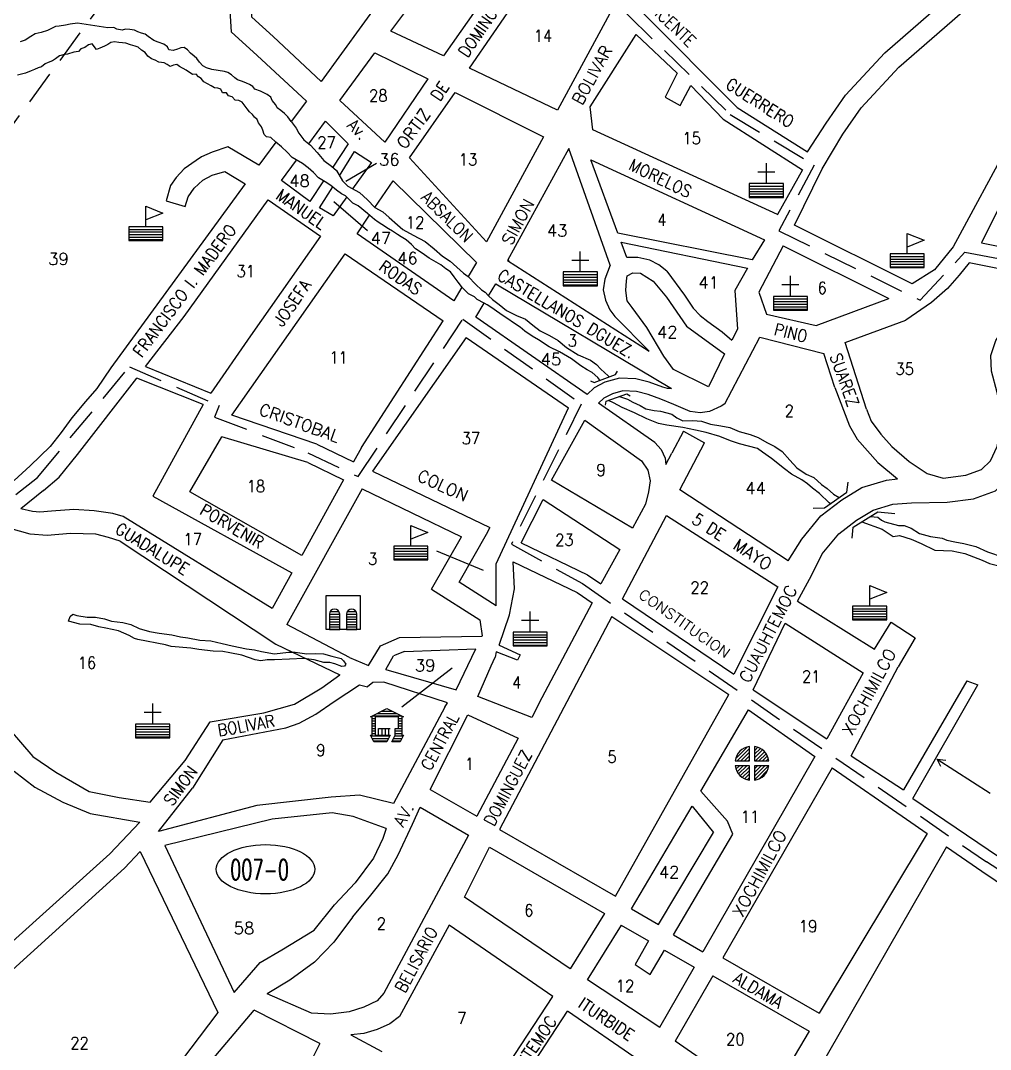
# Model space of a CAD drawing. Extents: x 518531 to 520034, y 1919938 to 1921488.
# Drawn here: x 519064 to 519631, y 1920354 to 1920956 of the extents above; entities that cross this region are included whole.
import ezdxf
from ezdxf.enums import TextEntityAlignment as Align

# ---------------------------------------------------------------- set-up
doc = ezdxf.new("R2010")
doc.units = 0
doc.header["$LTSCALE"] = 80
doc.header["$MEASUREMENT"] = 0
doc.linetypes.add('HIDDEN', pattern=[0.375, 0.25, -0.125])
doc.layers.get('0').update_dxf_attribs({"linetype": 'CONTINUOUS'})
for name, color, linetype in [('4', 9, 'CONTINUOUS'), ('9', 5, 'CONTINUOUS'), ('A', 3, 'CONTINUOUS'), ('C', 1, 'CONTINUOUS'), ('D', 6, 'CONTINUOUS'), ('F', 15, 'CONTINUOUS'), ('L', 6, 'CONTINUOUS')]:
    doc.layers.add(name, color=color, linetype=linetype)
doc.styles.add('ROMANS', font='romans', dxfattribs={"height": 7})

# ---------------------------------------------------------------- blocks, each defined once
blk = doc.blocks.new('IGL')
for p, q in [((0, -2), (0, 10)), ((-5, 5), (5, 5)), ((-10, -3.5), (10, -3.5)), ((-10, -5), (10, -5)), ((-10, -6.5), (10, -6.5)), ((-10, -8), (10, -8)), ((-10, -9.5), (10, -9.5))]:
    blk.add_line(p, q)
blk.add_lwpolyline([(-10, -2), (-10, -10), (10, -10), (10, -2)], close=True)
blk = doc.blocks.new('ESC')
for p, q in [((0, -2), (0, 10)), ((0, 10), (10, 6)), ((10, 6), (0, 2)), ((-10, -3.5), (10, -3.5)), ((-10, -5), (10, -5)), ((-10, -6.5), (10, -6.5)), ((-10, -8), (10, -8)), ((-10, -9.5), (10, -9.5))]:
    blk.add_line(p, q)
blk.add_lwpolyline([(-10, -2), (-10, -10), (10, -10), (10, -2)], close=True)
blk = doc.blocks.new('PAL')
for p, q in [((-7.598076, 0.5), (-2.401924, 0.5)), ((2.401924, 0.5), (7.598076, 0.5)), ((-8, -1), (-2, -1)), ((-8, -2.5), (-2, -2.5)), ((-8, -4), (-2, -4)), ((-8, -5.5), (-2, -5.5)), ((2, -1), (8, -1)), ((2, -2.5), (8, -2.5)), ((2, -4), (8, -4)), ((2, -5.5), (8, -5.5)), ((-8, -7), (-2, -7)), ((-8, -8.5), (-2, -8.5)), ((-8, -10), (-2, -10)), ((2, -7), (8, -7)), ((2, -8.5), (8, -8.5)), ((2, -10), (8, -10))]:
    blk.add_line(p, q)
blk.add_lwpolyline([(-10, -10), (-10, 10), (10, 10), (10, -10)], close=True)
for points in [[(-2, -10), (-2, -1, 1), (-8, -1), (-8, -10)], [(8, -10), (8, -1, 1), (2, -1), (2, -10)]]:
    blk.add_lwpolyline(points, format="xyb")
blk = doc.blocks.new('SME')
for p, q in [((-9.650157, 2.621921), (-2.621921, 9.650157)), ((-8.64984, 1.500917), (-1.499727, 8.65103)), ((-6.526947, 1.50249), (-1.49926, 6.530177)), ((-1.498153, 1.506218), (-1.5, 9.88686)), ((1.5, 9.88686), (1.524648, 1.506218)), ((1.507269, 7.415385), (3.47039, 9.378507)), ((1.513489, 5.300286), (4.919461, 8.706257)), ((1.51971, 3.185186), (6.189124, 7.8546)), ((1.961737, 1.505893), (7.295316, 6.839471)), ((-9.88686, 1.5), (-1.498153, 1.506218)), ((-4.404053, 1.504064), (-1.498793, 4.409324)), ((-2.281159, 1.505637), (-1.498325, 2.288471)), ((1.524648, 1.506218), (9.88686, 1.5)), ((4.081481, 1.504317), (8.241248, 5.664083)), ((6.201226, 1.50274), (9.018655, 4.32017)), ((8.32097, 1.501164), (9.604462, 2.784657)), ((-1.498153, -1.433517), (-9.88686, -1.5)), ((-9.835546, -1.806109), (-9.526582, -1.497145)), ((-9.378507, -3.47039), (-7.388315, -1.480198)), ((-8.706257, -4.919461), (-5.250048, -1.463252)), ((-7.8546, -6.189124), (-3.111781, -1.446305)), ((-6.839471, -7.295316), (-1.498267, -1.954111)), ((-5.664083, -8.241248), (-1.49873, -4.075895)), ((-1.5, -9.88686), (-1.498153, -1.433517)), ((1.524648, -1.433517), (1.5, -9.88686)), ((1.500949, -9.561497), (9.565005, -1.497441)), ((1.507152, -7.433974), (7.460417, -1.480709)), ((1.513356, -5.30645), (5.355829, -1.463976)), ((1.519559, -3.178927), (3.251241, -1.447244)), ((9.88686, -1.5), (1.524648, -1.433517)), ((4.033158, -9.150609), (9.150609, -4.033158)), ((-4.32017, -9.018655), (-1.499194, -6.197679)), ((-2.784656, -9.604462), (-1.499657, -8.319463))]:
    blk.add_line(p, q)
for start, end in [(98.626927, 171.373073), (8.626927, 81.373073), (188.626927, 261.373073), (278.626927, 351.373073)]:
    blk.add_arc((0, 0), 10, start, end)
blk = doc.blocks.new('ELL')
blk.add_circle((0, 0), 1)
blk = doc.blocks.new('PLZ')
for p, q in [((-6, 7), (6, 7)), ((-3, 8.5), (3, 8.5)), ((-9, 5.5), (9, 5.5)), ((-9, 4), (-7, 4)), ((-9, 2.5), (-7, 2.5)), ((-9, 1), (-7, 1)), ((7, 4), (9, 4)), ((7, 2.5), (9, 2.5)), ((7, 1), (9, 1)), ((-9, -0.5), (-7, -0.5)), ((-9, -2), (-7, -2)), ((-9, -3.5), (-7, -3.5)), ((-9, -5), (-7, -5)), ((-5, -2), (2, -2)), ((-5, -6), (-5, -2)), ((-3, -2), (-3, -6)), ((-1, -2), (-1, -6)), ((1, -2), (1, -6)), ((5, -3.5), (9, -3.5)), ((5, -5), (9, -5)), ((7, -0.5), (9, -0.5)), ((7, -2), (9, -2)), ((-9.75, -6.5), (1.75, -6.5)), ((-9, -8), (1, -8)), ((-8.25, -9.5), (0.25, -9.5)), ((3.25, -9.5), (8.25, -9.5)), ((4, -8), (9, -8)), ((4.75, -6.5), (9.75, -6.5))]:
    blk.add_line(p, q)
blk.add_lwpolyline([(0, 10), (10, 5), (9, 5), (9, -6), (10, -6), (8, -10), (3, -10), (5, -6), (5, -2), (7, -2), (7, 5), (-7, 5), (-7, -6), (2, -6), (0, -10), (-8, -10), (-10, -6), (-9, -6), (-9, 5), (-10, 5)], close=True)

msp = doc.modelspace()

# ---------------------------------------------------------------- linework, layer by layer
at = {"layer": '4', "color": 9, "linetype": 'HIDDEN'}
for points in [[(518661.130626, 1920412.717833), (518907.194452, 1920686.815234), (518916.487325, 1920700.012226), (518986.682281, 1920795.871687), (518992.647015, 1920803.271879), (518997.979856, 1920811.532776), (519231.139224, 1921129.039071)], [(519337.883289, 1921037.251312), (519371.296557, 1921005.835544), (519418.888244, 1920959.105253), (519478.781732, 1920900.906235), (519527.983959, 1920871.301605), (519507.196344, 1920832.904255), (519589.894903, 1920792.248236), (519616.105378, 1920820.255716), (519706.954732, 1920803.243593), (519711.550012, 1920835.857725), (519699.602281, 1920862.040905), (519677.085405, 1920881.333774), (519655.028057, 1920896.492457), (519765.879582, 1921011.821713)], [(519004.799613, 1920820.819624), (519014.617532, 1920691.647019), (518966.019716, 1920634.447827), (519002.624037, 1920594.695236), (519037.420736, 1920660.196666), (519073.57315, 1920688.655907), (519127.349867, 1920753.253871), (519179.770869, 1920730.667171), (519177.059439, 1920723.891159), (519231.739964, 1920703.111396), (519261.113799, 1920689.10764), (519322.459507, 1920781.231468), (519391.695655, 1920731.542651), (519350.876997, 1920649.718007), (519392.297889, 1920626.555917), (519628.736414, 1920463.908155)], [(518924.512623, 1920120.079712), (519212.951518, 1920256.448874), (519261.825494, 1920223.554736), (519274.009909, 1920216.034203), (519429.118665, 1920112.464144), (519500.388776, 1920066.405952), (519689.02659, 1920424.715188), (519628.736414, 1920463.908155)]]:
    msp.add_lwpolyline(points, dxfattribs=at)
at = {"layer": '9', "color": 5, "linetype": 'CONTINUOUS'}
for p, q in [((519082.143941, 1920951.375856), (519079.456337, 1920949.867806)), ((519084.209177, 1920952.209048), (519082.143941, 1920951.375856)), ((519086.174916, 1920952.413527), (519084.209177, 1920952.209048)), ((519089.894707, 1920953.113768), (519086.174916, 1920952.413527)), ((519092.6945, 1920953.70182), (519089.894707, 1920953.113768)), ((519097.043005, 1920954.302563), (519092.6945, 1920953.70182)), ((519114.772729, 1920951.496735), (519097.043005, 1920954.302563)), ((519118.141537, 1920951.608061), (519114.772729, 1920951.496735)), ((519120.053923, 1920950.660955), (519118.141537, 1920951.608061)), ((519069.62678, 1920946.396603), (519066.316808, 1920944.213695)), ((519072.188641, 1920947.924554), (519069.62678, 1920946.396603)), ((519075.676847, 1920948.790336), (519072.188641, 1920947.924554)), ((519079.456337, 1920949.867806), (519075.676847, 1920948.790336)), ((519123.197492, 1920950.163468), (519120.053923, 1920950.660955)), ((519125.077287, 1920950.639331), (519123.197492, 1920950.163468)), ((519127.506198, 1920950.512727), (519125.077287, 1920950.639331)), ((519130.272538, 1920950.074938), (519127.506198, 1920950.512727)), ((519132.330566, 1920949.233675), (519130.272538, 1920950.074938)), ((519134.514337, 1920948.372513), (519132.330566, 1920949.233675)), ((519136.612164, 1920947.782736), (519134.514337, 1920948.372513)), ((519138.31921, 1920946.352559), (519136.612164, 1920947.782736)), ((519141.707055, 1920944.140819), (519138.31921, 1920946.352559)), ((519066.316808, 1920944.213695), (519063.457316, 1920943.248414)), ((519098.904073, 1920939.185467), (519097.513695, 1920937.729907)), ((519101.240694, 1920940.104602), (519098.904073, 1920939.185467)), ((519103.405428, 1920941.566509), (519101.240694, 1920940.104602)), ((519105.556608, 1920942.128316), (519103.405428, 1920941.566509)), ((519108.136644, 1920938.884388), (519105.556608, 1920942.128316)), ((519110.056239, 1920939.611737), (519108.136644, 1920938.884388)), ((519112.704044, 1920940.868301), (519110.056239, 1920939.611737)), ((519114.663437, 1920941.847135), (519112.704044, 1920940.868301)), ((519116.497088, 1920942.845869), (519114.663437, 1920941.847135)), ((519118.628368, 1920943.281934), (519116.497088, 1920942.845869)), ((519121.143222, 1920942.883943), (519118.628368, 1920943.281934)), ((519123.320647, 1920942.797137), (519121.143222, 1920942.883943)), ((519125.332531, 1920942.478746), (519123.320647, 1920942.797137)), ((519127.893531, 1920941.557886), (519125.332531, 1920942.478746)), ((519130.620072, 1920940.868611), (519127.893531, 1920941.557886)), ((519132.446514, 1920940.19289), (519130.620072, 1920940.868611)), ((519134.365245, 1920938.471429), (519132.446514, 1920940.19289)), ((519144.122412, 1920943.114114), (519141.707055, 1920944.140819)), ((519147.417968, 1920941.948114), (519144.122412, 1920943.114114)), ((519149.627985, 1920940.438339), (519147.417968, 1920941.948114)), ((519150.500975, 1920938.624588), (519149.627985, 1920940.438339)), ((519155.478194, 1920939.125835), (519152.890087, 1920938.246498)), ((519157.377888, 1920939.727441), (519155.478194, 1920939.125835)), ((519159.363527, 1920940.057662), (519157.377888, 1920939.727441)), ((519161.322058, 1920938.587686), (519159.363527, 1920940.057662)), ((519084.195933, 1920933.392922), (519082.322484, 1920932.142703)), ((519086.420365, 1920935.232056), (519084.195933, 1920933.392922)), ((519088.677388, 1920935.648221), (519086.420365, 1920935.232056)), ((519091.060155, 1920936.044486), (519088.677388, 1920935.648221)), ((519094.879444, 1920937.37344), (519091.060155, 1920936.044486)), ((519097.513695, 1920937.729907), (519094.879444, 1920937.37344)), ((519136.469418, 1920937.107296), (519134.365245, 1920938.471429)), ((519138.057067, 1920934.922663), (519136.469418, 1920937.107296)), ((519140.247184, 1920933.287145), (519138.057067, 1920934.922663)), ((519142.470753, 1920932.677469), (519140.247184, 1920933.287145)), ((519152.890087, 1920938.246498), (519150.500975, 1920938.624588)), ((519163.075248, 1920936.634639), (519161.322058, 1920938.587686)), ((519165.139622, 1920935.01902), (519163.075248, 1920936.634639)), ((519166.846667, 1920933.588843), (519165.139622, 1920935.01902)), ((519168.434315, 1920931.40421), (519166.846667, 1920933.588843)), ((519071.876905, 1920927.222286), (519069.937411, 1920926.369195)), ((519073.96204, 1920928.181221), (519071.876905, 1920927.222286)), ((519075.987478, 1920928.762928), (519073.96204, 1920928.181221)), ((519078.046369, 1920930.370476), (519075.987478, 1920928.762928)), ((519079.86012, 1920931.243466), (519078.046369, 1920930.370476)), ((519082.322484, 1920932.142703), (519079.86012, 1920931.243466)), ((519144.594826, 1920931.439078), (519142.470753, 1920932.677469)), ((519147.612651, 1920930.961491), (519144.594826, 1920931.439078)), ((519149.525037, 1920930.014385), (519147.612651, 1920930.961491)), ((519151.166039, 1920928.981336), (519149.525037, 1920930.014385)), ((519153.211376, 1920929.688785), (519151.166039, 1920928.981336)), ((519155.091171, 1920930.164648), (519153.211376, 1920929.688785)), ((519156.692372, 1920928.880113), (519155.091171, 1920930.164648)), ((519160.477346, 1920926.734417), (519156.692372, 1920928.880113)), ((519170.293349, 1920929.305521), (519168.434315, 1920931.40421)), ((519172.437321, 1920928.192873), (519170.293349, 1920929.305521)), ((519175.481392, 1920927.066672), (519172.437321, 1920928.192873)), ((519182.900212, 1920925.892602), (519175.481392, 1920927.066672)), ((519066.495351, 1920924.980542), (519061.941505, 1920923.896727)), ((519069.937411, 1920926.369195), (519066.495351, 1920924.980542)), ((519164.202621, 1920924.211492), (519160.477346, 1920926.734417)), ((519166.439745, 1920924.501914), (519164.202621, 1920924.211492)), ((519167.729763, 1920922.87995), (519166.439745, 1920924.501914)), ((519169.370764, 1920921.8469), (519167.729763, 1920922.87995)), ((519170.872469, 1920919.933652), (519169.370764, 1920921.8469)), ((519184.892197, 1920925.448467), (519182.900212, 1920925.892602)), ((519186.97647, 1920923.958591), (519184.892197, 1920925.448467)), ((519189.040844, 1920922.342973), (519186.97647, 1920923.958591)), ((519190.642046, 1920921.058439), (519189.040844, 1920922.342973)), ((519193.580274, 1920920.077879), (519190.642046, 1920921.058439)), ((519173.01644, 1920918.821005), (519170.872469, 1920919.933652)), ((519175.266256, 1920917.562716), (519173.01644, 1920918.821005)), ((519177.138843, 1920916.364124), (519175.266256, 1920917.562716)), ((519179.044883, 1920916.191375), (519177.138843, 1920916.364124)), ((519180.891225, 1920915.641396), (519179.044883, 1920916.191375)), ((519181.85016, 1920913.556261), (519180.891225, 1920915.641396)), ((519195.764045, 1920919.216717), (519193.580274, 1920920.077879)), ((519197.570587, 1920918.415254), (519195.764045, 1920919.216717)), ((519199.568917, 1920917.196764), (519197.570587, 1920918.415254)), ((519200.733193, 1920915.594699), (519199.568917, 1920917.196764)), ((519204.028749, 1920914.428699), (519200.733193, 1920915.594699)), ((519184.153328, 1920913.449555), (519181.85016, 1920913.556261)), ((519185.297704, 1920911.721748), (519184.153328, 1920913.449555)), ((519187.521273, 1920911.112072), (519185.297704, 1920911.721748)), ((519189.168621, 1920909.304666), (519187.521273, 1920911.112072)), ((519191.43199, 1920908.946475), (519189.168621, 1920909.304666)), ((519193.344376, 1920907.99937), (519191.43199, 1920908.946475)), ((519207.979263, 1920912.514589), (519204.028749, 1920914.428699)), ((519210.169381, 1920910.879071), (519207.979263, 1920912.514589)), ((519210.916629, 1920909.085219), (519210.169381, 1920910.879071)), ((519212.967448, 1920906.569503), (519210.916629, 1920909.085219)), ((519196.202143, 1920904.06703), (519193.344376, 1920907.99937)), ((519197.617904, 1920902.425167), (519196.202143, 1920904.06703)), ((519213.84044, 1920904.755752), (519212.967448, 1920906.569503)), ((519215.904814, 1920903.140133), (519213.84044, 1920904.755752)), ((519218.094931, 1920901.504616), (519215.904814, 1920903.140133)), ((519199.30505, 1920900.869247), (519197.617904, 1920902.425167)), ((519200.614968, 1920899.373026), (519199.30505, 1920900.869247)), ((519202.050627, 1920897.856905), (519200.614968, 1920899.373026)), ((519202.90372, 1920895.917411), (519202.050627, 1920897.856905)), ((519220.099606, 1920899.511769), (519218.094931, 1920901.504616)), ((519222.060987, 1920896.812873), (519220.099606, 1920899.511769)), ((519204.59721, 1920893.587136), (519202.90372, 1920895.917411)), ((519205.470202, 1920891.773385), (519204.59721, 1920893.587136)), ((519206.223796, 1920889.205177), (519205.470202, 1920891.773385)), ((519207.533714, 1920887.708956), (519206.223796, 1920889.205177)), ((519210.048568, 1920887.310966), (519207.533714, 1920887.708956)), ((519213.050534, 1920884.701564), (519210.048568, 1920887.310966))]:
    msp.add_line(p, q, dxfattribs=at)
at = {"layer": '9', "linetype": 'CONTINUOUS'}
for points in [[(519222.060987, 1920896.812873), (519224.824252, 1920892.929721), (519226.49093, 1920890.014106), (519229.407622, 1920886.057203), (519233.36599, 1920882.933332), (519237.116023, 1920878.559914), (519241.074391, 1920873.978239), (519245.657766, 1920870.646108), (519248.574458, 1920868.147012), (519251.90782, 1920862.10753), (519255.032846, 1920858.983659), (519261.907906, 1920855.235012), (519266.699616, 1920850.861594), (519270.866315, 1920846.488175), (519275.658026, 1920843.989079), (519279.199723, 1920840.656949), (519284.199769, 1920836.28353), (519287.324796, 1920833.576175), (519293.366514, 1920830.244047), (519300.449909, 1920826.495401), (519305.65829, 1920822.330242), (519310.449995, 1920817.956823), (519315.03337, 1920815.041208), (519318.783403, 1920811.500821), (519322.741771, 1920808.168694), (519325.450127, 1920806.086114), (519330.033502, 1920801.504436), (519333.366864, 1920798.380565), (519335.450214, 1920796.922757), (519337.365923, 1920794.747744)], [(519334.881718, 1920790.603237), (519330.866839, 1920792.757598), (519329.20016, 1920794.215402), (519325.658463, 1920796.089726), (519322.116765, 1920799.421856), (519319.616745, 1920802.753984), (519317.325055, 1920805.877855), (519315.241705, 1920808.793466), (519312.53335, 1920810.667789), (519309.616653, 1920812.958629), (519306.699962, 1920814.416436), (519302.741594, 1920816.915531), (519298.574895, 1920819.831143), (519294.616526, 1920822.330242), (519292.324836, 1920824.829337), (519289.19981, 1920827.536692), (519286.283118, 1920829.411016), (519284.199769, 1920830.660563), (519281.283078, 1920832.534887), (519278.991388, 1920833.992691), (519275.033019, 1920836.49179), (519272.94967, 1920837.949593), (519270.657985, 1920839.407401), (519266.699616, 1920842.947788), (519261.074564, 1920847.529466), (519257.949538, 1920848.98727), (519253.782834, 1920853.360689), (519251.491149, 1920854.401981), (519248.574458, 1920856.69282), (519245.241095, 1920859.400175), (519241.907733, 1920861.482754), (519237.949365, 1920863.773594), (519235.032673, 1920866.897465), (519231.907647, 1920869.60482), (519228.574285, 1920872.103915), (519222.532562, 1920875.644302), (519219.615871, 1920878.768173), (519216.282508, 1920881.892044), (519213.050534, 1920884.701564)], [(519337.365923, 1920794.747744), (519339.825248, 1920792.757598), (519343.575281, 1920789.841987), (519347.950321, 1920786.3016), (519353.783703, 1920783.385985), (519358.992084, 1920781.095146), (519363.367119, 1920777.763019), (519367.533823, 1920774.430888), (519373.158875, 1920771.723536), (519378.158915, 1920768.807921), (519382.950626, 1920764.642762), (519389.825685, 1920760.269344), (519397.117416, 1920757.145473), (519400.659114, 1920754.646374), (519403.159134, 1920751.939018), (519407.325838, 1920747.982116), (519407.899943, 1920747.378018)], [(519402.571742, 1920745.445509), (519401.28412, 1920747.149084), (519397.950758, 1920750.064699), (519395.034062, 1920751.522503), (519391.492364, 1920753.813342), (519385.867317, 1920757.978504), (519378.992257, 1920762.143663), (519372.950539, 1920765.059278), (519366.700481, 1920769.016181), (519362.950453, 1920771.30702), (519358.575413, 1920774.222632), (519355.867058, 1920776.513471), (519355.867058, 1920776.513471), (519352.533691, 1920778.59605), (519348.158656, 1920781.719922), (519346.075302, 1920783.177729), (519342.116933, 1920785.885081), (519339.408577, 1920787.759404), (519336.700222, 1920789.633727), (519334.881718, 1920790.603237)], [(519414.11483, 1920735.980151), (519418.637167, 1920734.365634), (519421.762194, 1920732.699566), (519426.137233, 1920730.616987), (519429.470596, 1920728.742664), (519434.262301, 1920727.701376), (519438.012334, 1920727.493116), (519444.679058, 1920725.618792), (519447.59575, 1920723.536213), (519451.137447, 1920721.66189), (519456.970835, 1920721.870149), (519461.970875, 1920721.453633), (519467.179256, 1920719.78757), (519473.220974, 1920718.746278), (519478.637691, 1920717.913246), (519484.054403, 1920715.414151), (519490.512792, 1920713.748084), (519495.096166, 1920712.08202), (519500.304543, 1920709.166409), (519504.887917, 1920706.66731), (519509.262957, 1920703.751699), (519513.637996, 1920698.753504), (519517.804695, 1920694.171829), (519523.221412, 1920690.631442), (519527.804786, 1920688.548859), (519532.179821, 1920684.591956), (519535.513183, 1920682.092861), (519539.263216, 1920678.96899), (519542.435293, 1920676.895707)], [(519537.384013, 1920673.290893), (519536.763196, 1920673.762539), (519530.929813, 1920679.17725), (519526.971445, 1920682.301121), (519524.054753, 1920685.008472), (519520.721391, 1920687.299312), (519514.679668, 1920690.631442), (519510.512964, 1920693.755313), (519503.012903, 1920699.794796), (519497.596187, 1920703.335183), (519494.679495, 1920705.626022), (519484.262738, 1920708.333377), (519479.054357, 1920709.999441), (519472.804304, 1920712.498536), (519464.679236, 1920714.997635), (519458.429178, 1920716.247183), (519451.137447, 1920717.913246), (519441.762367, 1920719.162794), (519436.762321, 1920720.204086), (519430.095597, 1920722.911441), (519422.803867, 1920726.451828), (519415.512141, 1920729.575699), (519410.512095, 1920732.28305), (519407.633919, 1920733.721607)], [(519555.828866, 1920662.663745), (519567.726996, 1920658.443388), (519574.103382, 1920654.194041), (519577.82294, 1920654.725209), (519584.730691, 1920652.600533), (519590.575712, 1920649.94469), (519598.546192, 1920646.226507), (519608.642136, 1920645.695339), (519616.081252, 1920644.101831), (519626.177196, 1920640.383652), (519630.428118, 1920638.258976), (519638.929968, 1920636.134301)], [(519560.921023, 1920665.867035), (519565.070173, 1920665.348583), (519567.195632, 1920663.755079), (519569.321095, 1920662.692739), (519577.291575, 1920660.568064), (519580.479768, 1920660.568064), (519584.730691, 1920658.97456), (519589.512983, 1920655.787545), (519595.889364, 1920654.194041), (519602.797115, 1920653.131701), (519605.453943, 1920652.069365), (519610.236235, 1920651.007026), (519615.549887, 1920649.94469), (519622.457638, 1920648.351182), (519629.365389, 1920645.164171), (519638.398603, 1920641.977156)]]:
    msp.add_lwpolyline(points, dxfattribs=at)
msp.add_lwpolyline([(519251.56704, 1920578.07431), (519247.535452, 1920579.753515), (519244.511758, 1920580.425198), (519241.1521, 1920580.425198), (519235.440685, 1920582.104406), (519229.393302, 1920582.776089), (519220.994156, 1920582.440246), (519212.259047, 1920582.104406), (519207.891495, 1920582.104406), (519204.19587, 1920581.432724), (519200.836212, 1920582.104406), (519193.109003, 1920584.791137), (519186.053725, 1920586.134503), (519182.022136, 1920586.806185), (519176.310716, 1920587.142028), (519167.911575, 1920588.149551), (519163.208055, 1920588.821233), (519151.78522, 1920589.828759), (519148.425563, 1920590.836282), (519132.299207, 1920593.858856), (519130.283413, 1920594.530538), (519127.259719, 1920596.209743), (519120.876373, 1920598.896474), (519113.485126, 1920600.575683), (519109.453538, 1920601.247365), (519104.750017, 1920602.590731), (519098.366666, 1920602.926574), (519091.647351, 1920604.605779), (519092.655251, 1920607.29251), (519094.335077, 1920608.635875), (519096.68684, 1920607.964193), (519102.734223, 1920606.95667), (519107.437743, 1920606.95667), (519112.813195, 1920605.949144), (519116.844784, 1920604.605779), (519123.564098, 1920603.934096), (519128.267619, 1920602.590731), (519132.971139, 1920600.23984), (519139.018522, 1920598.560635), (519144.729937, 1920597.553109), (519152.121183, 1920596.545586), (519157.160672, 1920595.538061), (519161.528224, 1920594.866378), (519168.583507, 1920593.523012), (519174.966853, 1920593.187173), (519181.686168, 1920591.507964), (519187.397588, 1920590.164599), (519195.796729, 1920588.485394), (519200.500249, 1920587.813711), (519204.531838, 1920586.806185), (519212.259047, 1920585.46282), (519220.322225, 1920586.470346), (519224.353814, 1920586.470346), (519231.073128, 1920585.46282), (519236.44858, 1920585.798663), (519240.816137, 1920585.46282), (519245.855621, 1920584.119454), (519251.231072, 1920582.776089), (519252.574935, 1920581.432724), (519253.918798, 1920579.417675), (519253.246867, 1920578.41015)], close=True, dxfattribs=at)
at = {"layer": 'A', "color": 3}
msp.add_line((519307.030124, 1920645.741332), (519334.333658, 1920634.380195), dxfattribs=at)
at = {"layer": 'A', "linetype": 'CONTINUOUS'}
msp.add_lwpolyline([(519286.610693, 1920554.456832), (519316.072456, 1920577.402627)], dxfattribs=at)
at = {"layer": 'C', "color": 1}
msp.add_line((519271.930244, 1920872.201648), (519253.99914, 1920861.606205), dxfattribs=at)
at = {"layer": 'C', "linetype": 'CONTINUOUS'}
msp.add_line((519266.648347, 1920832.771418), (519246.932819, 1920849.720141), dxfattribs=at)
at = {"layer": 'F', "linetype": 'CONTINUOUS'}
for p, q in [((519326.144384, 1921039.52629), (519239.605407, 1920920.205363)), ((519280.359438, 1920949.63336), (519338.219098, 1921028.3471)), ((519361.254374, 1921006.936752), (519311.155766, 1920935.203992)), ((519326.244061, 1920927.85662), (519372.678145, 1920995.487056)), ((519409.616417, 1920962.108605), (519377.77663, 1920903.403464)), ((519482.938389, 1920904.919651), (519427.520722, 1920960.491917)), ((519239.605407, 1920920.205363), (519211.444904, 1920946.355441)), ((519311.155766, 1920935.203992), (519280.359438, 1920949.63336)), ((519396.78984, 1920905.225411), (519423.709158, 1920947.580021)), ((519447.787108, 1920924.978175), (519423.709158, 1920947.580021)), ((519201.995005, 1920935.340705), (519230.895258, 1920908.687368)), ((519250.426868, 1920909.105269), (519270.878194, 1920936.841234)), ((519270.878194, 1920936.841234), (519301.922899, 1920921.622683)), ((519377.77663, 1920903.403464), (519326.244061, 1920927.85662)), ((519301.922899, 1920921.622683), (519276.700704, 1920884.644656)), ((519447.787108, 1920924.978175), (519440.746331, 1920911.045952)), ((519449.54403, 1920906.093035), (519455.686846, 1920917.768831)), ((519455.686846, 1920917.768831), (519474.644125, 1920898.02403)), ((519276.700704, 1920884.644656), (519250.426868, 1920909.105269)), ((519291.215348, 1920875.485179), (519317.908932, 1920913.746761)), ((519317.908932, 1920913.746761), (519369.638865, 1920887.742912)), ((519440.746331, 1920911.045952), (519449.54403, 1920906.093035)), ((519230.895258, 1920908.687368), (519222.060987, 1920896.812873)), ((519398.417128, 1920891.80523), (519396.78984, 1920905.225411)), ((519482.938389, 1920904.919651), (519524.074456, 1920879.090647)), ((519474.644125, 1920898.02403), (519521.011979, 1920868.574443)), ((519232.310257, 1920883.766497), (519242.041729, 1920896.897224)), ((519242.041729, 1920896.897224), (519255.319075, 1920883.774548)), ((519506.457705, 1920842.341136), (519398.417128, 1920891.80523)), ((519369.638865, 1920887.742912), (519336.237918, 1920826.371016)), ((519643.000991, 1920885.879248), (519609.201743, 1920823.487903)), ((519175.823954, 1920878.882275), (519169.561767, 1920875.997667)), ((519184.829855, 1920881.979689), (519175.823954, 1920878.882275)), ((519203.035769, 1920871.24032), (519184.829855, 1920881.979689)), ((519213.050534, 1920884.701564), (519203.035769, 1920871.24032)), ((519255.319075, 1920883.774548), (519246.257183, 1920870.132513)), ((519250.286747, 1920865.044637), (519259.111205, 1920879.176095)), ((519259.111205, 1920879.176095), (519268.908843, 1920872.726476)), ((519384.303534, 1920880.866171), (519348.578961, 1920815.516536)), ((519408.575248, 1920812.66469), (519384.303534, 1920880.866171)), ((519166.487986, 1920874.007291), (519159.415662, 1920869.068224)), ((519169.561767, 1920875.997667), (519166.487986, 1920874.007291)), ((519216.29716, 1920862.159939), (519225.152784, 1920874.108879)), ((519336.237918, 1920826.371016), (519291.215348, 1920875.485179)), ((519397.190939, 1920874.306327), (519498.889543, 1920827.605978)), ((519159.415662, 1920869.068224), (519154.668487, 1920863.935469)), ((519175.788576, 1920865.291292), (519183.196706, 1920867.524759)), ((519183.196706, 1920867.524759), (519195.026755, 1920860.369635)), ((519268.908843, 1920872.726476), (519257.882068, 1920857.430112)), ((519521.011979, 1920868.574443), (519506.457705, 1920842.341136)), ((519516.388161, 1920836.147657), (519532.489974, 1920869.024605)), ((519154.668487, 1920863.935469), (519151.471411, 1920859.286938)), ((519165.228531, 1920857.834272), (519170.266351, 1920862.385959)), ((519170.266351, 1920862.385959), (519175.788576, 1920865.291292)), ((519232.814571, 1920849.895615), (519216.29716, 1920862.159939)), ((519240.899188, 1920862.066433), (519232.814571, 1920849.895615)), ((519270.979153, 1920846.429325), (519281.665723, 1920862.076105)), ((519281.665723, 1920862.076105), (519330.313097, 1920814.285612)), ((519195.026755, 1920860.369635), (519116.408785, 1920752.824687)), ((519151.471411, 1920859.286938), (519148.871004, 1920850.350524)), ((519161.740811, 1920852.798361), (519165.228531, 1920857.834272)), ((519238.568169, 1920846.278546), (519246.250223, 1920858.580562)), ((519148.871004, 1920850.350524), (519159.966252, 1920847.05299)), ((519159.463623, 1920782.696261), (519208.554731, 1920850.993396)), ((519159.966252, 1920847.05299), (519161.740811, 1920852.798361)), ((519208.554731, 1920850.993396), (519239.035315, 1920829.657103)), ((519254.446423, 1920852.664179), (519246.491451, 1920841.629026)), ((519246.491451, 1920841.629026), (519238.568169, 1920846.278546)), ((519260.541102, 1920831.146416), (519267.880151, 1920841.891911)), ((519506.749541, 1920842.207525), (519506.457705, 1920842.341136)), ((519317.128967, 1920791.837403), (519260.541102, 1920831.146416)), ((519491.619419, 1920815.812953), (519413.117983, 1920831.496124)), ((519585.19967, 1920801.858263), (519516.388161, 1920836.147657)), ((519239.035315, 1920829.657103), (519198.107502, 1920771.35097)), ((519415.068978, 1920826.252058), (519488.936553, 1920811.073606)), ((519498.889543, 1920827.605978), (519491.619419, 1920815.812953)), ((519187.291659, 1920725.154273), (519253.499706, 1920819.361283)), ((519253.499706, 1920819.361283), (519310.956528, 1920780.166349)), ((519509.734791, 1920823.992263), (519495.474997, 1920796.879315)), ((519509.734791, 1920823.992263), (519571.643101, 1920793.275691)), ((519609.201743, 1920823.487903), (519598.304346, 1920809.98912)), ((519330.313097, 1920814.285612), (519325.479928, 1920806.056324)), ((519348.578961, 1920815.516536), (519431.330284, 1920762.465765)), ((519348.738787, 1920814.880551), (519349.409539, 1920815.907436)), ((519408.575248, 1920812.66469), (519405.528496, 1920804.470647)), ((519418.566518, 1920806.434987), (519421.747336, 1920808.240935)), ((519421.747336, 1920808.240935), (519426.348822, 1920808.083104)), ((519426.348822, 1920808.083104), (519433.701301, 1920803.433394)), ((519441.669975, 1920809.231887), (519452.060634, 1920795.285329)), ((519488.936553, 1920811.073606), (519481.444379, 1920797.929359)), ((519598.304346, 1920809.98912), (519585.19967, 1920801.858263)), ((519337.365923, 1920794.747744), (519341.618296, 1920801.842165)), ((519341.618296, 1920801.842165), (519444.506096, 1920740.622134)), ((519405.528496, 1920804.470647), (519404.534777, 1920798.26309)), ((519417.77534, 1920797.879867), (519418.114827, 1920803.61337)), ((519418.114827, 1920803.61337), (519418.566518, 1920806.434987)), ((519433.701301, 1920803.433394), (519441.458862, 1920794.088558)), ((519321.817601, 1920799.820594), (519317.128967, 1920791.837403)), ((519404.534777, 1920798.26309), (519405.88697, 1920792.258779)), ((519418.563638, 1920791.965825), (519417.77534, 1920797.879867)), ((519452.060634, 1920795.285329), (519457.179404, 1920787.520486)), ((519481.444379, 1920797.929359), (519483.047587, 1920775.350017)), ((519495.474997, 1920796.879314), (519500.013438, 1920784.136233)), ((519329.914771, 1920782.316661), (519334.881718, 1920790.603237)), ((519405.88697, 1920792.258779), (519408.457287, 1920786.638254)), ((519421.404971, 1920788.03827), (519418.563638, 1920791.965825)), ((519441.458862, 1920794.088558), (519453.207407, 1920777.159419)), ((519529.165869, 1920777.465693), (519571.643101, 1920793.275691)), ((519136.678491, 1920753.476621), (519159.463623, 1920782.696261)), ((519408.457287, 1920786.638254), (519411.298619, 1920782.710697)), ((519411.298619, 1920782.710697), (519431.330284, 1920762.465765)), ((519429.928966, 1920776.255603), (519421.404971, 1920788.03827)), ((519457.179404, 1920787.520486), (519461.148523, 1920783.412392)), ((519461.148523, 1920783.412392), (519465.771873, 1920779.778352)), ((519500.013438, 1920784.136233), (519529.165869, 1920777.465693)), ((519395.033777, 1920737.10309), (519329.914771, 1920782.316661)), ((519453.207407, 1920777.159419), (519475.467385, 1920760.862727)), ((519465.771873, 1920779.778352), (519474.071462, 1920773.819457)), ((519545.970771, 1920767.625833), (519581.584584, 1920780.627692)), ((519198.107502, 1920771.35097), (519175.002937, 1920737.83964)), ((519439.985831, 1920759.597271), (519429.928966, 1920776.255603)), ((519474.071462, 1920773.819457), (519479.834983, 1920768.887389)), ((519483.047587, 1920775.350017), (519479.834983, 1920768.887389)), ((519496.178228, 1920770.689979), (519533.579156, 1920761.061357)), ((519324.265669, 1920770.56183), (519384.249384, 1920729.311632)), ((519558.493895, 1920728.640439), (519545.970771, 1920767.625833)), ((519445.668495, 1920751.74216), (519439.985831, 1920759.597271)), ((519475.467385, 1920760.862727), (519466.012387, 1920741.540047)), ((519540.011122, 1920741.328547), (519533.579156, 1920761.061357)), ((519116.408785, 1920752.824687), (519108.214119, 1920740.608832)), ((519136.678491, 1920753.476621), (519175.002937, 1920737.83964)), ((519096.964305, 1920701.98762), (519131.732583, 1920746.695403)), ((519170.499056, 1920731.253467), (519131.732583, 1920746.695403)), ((519466.012387, 1920741.540047), (519445.668495, 1920751.74216)), ((519108.214119, 1920740.608832), (519101.741077, 1920733.111455)), ((519540.011122, 1920741.328547), (519548.596942, 1920718.742835)), ((519101.741077, 1920733.111455), (519093.631633, 1920723.419952)), ((519170.499056, 1920731.253467), (519140.99508, 1920677.729907)), ((519434.608535, 1920709.166865), (519401.72114, 1920732.059426)), ((519093.631633, 1920723.419952), (519087.397429, 1920714.981537)), ((519374.244012, 1920686.991122), (519393.747996, 1920722.221047)), ((519393.747996, 1920722.221047), (519426.926352, 1920698.325539)), ((519087.397429, 1920714.981537), (519080.951069, 1920706.834675)), ((519162.714502, 1920680.266984), (519181.395654, 1920712.367642)), ((519451.420762, 1920715.74755), (519444.718136, 1920702.921586)), ((519080.951069, 1920706.834675), (519069.336167, 1920695.372711)), ((519449.308013, 1920681.425821), (519463.749662, 1920708.92989)), ((519086.244559, 1920688.83589), (519096.964305, 1920701.98762)), ((519069.336167, 1920695.372711), (519059.854541, 1920686.800886)), ((519077.153731, 1920681.105856), (519086.244559, 1920688.83589)), ((519421.589541, 1920658.904125), (519374.244012, 1920686.991122)), ((519077.153731, 1920681.105856), (519063.90067, 1920670.343778)), ((519512.735053, 1920639.991751), (519449.308013, 1920681.425821)), ((519140.99508, 1920677.729907), (519222.456503, 1920632.850666)), ((519228.112534, 1920643.053039), (519162.714502, 1920680.266984)), ((519356.461393, 1920650.495651), (519369.472982, 1920675.723622)), ((519369.472982, 1920675.723622), (519414.172082, 1920646.541172)), ((519429.185818, 1920673.02911), (519421.589541, 1920658.904125)), ((519210.940215, 1920612.077538), (519123.626649, 1920665.824763)), ((519415.689518, 1920617.747214), (519441.516689, 1920666.347831)), ((519441.516689, 1920666.347831), (519506.60715, 1920624.708885)), ((519121.976228, 1920651.446287), (519213.069453, 1920591.168837)), ((519414.172082, 1920646.541172), (519403.126423, 1920626.389458)), ((519341.969595, 1920613.666761), (519320.207701, 1920627.359734)), ((519518.081753, 1920616.379278), (519526.31452, 1920631.386284)), ((519304.086615, 1920623.292813), (519332.409487, 1920605.327207)), ((519506.60715, 1920624.708885), (519480.821836, 1920573.630088)), ((519398.028413, 1920615.331281), (519368.694283, 1920559.768925)), ((519256.101286, 1920583.3386), (519219.425212, 1920602.633383)), ((519332.409487, 1920605.327207), (519333.761534, 1920595.99618)), ((519409.617406, 1920607.35913), (519343.850626, 1920482.90696)), ((519492.309856, 1920564.443152), (519510.950406, 1920603.379984)), ((519510.950406, 1920603.379984), (519556.59086, 1920574.470257)), ((519213.069453, 1920591.168837), (519250.510385, 1920573.250118)), ((519333.69066, 1920595.85048), (519333.761534, 1920595.99618)), ((519343.581877, 1920590.585742), (519355.870665, 1920585.035188)), ((519288.283299, 1920586.912713), (519281.777898, 1920584.377548)), ((519318.430953, 1920564.480121), (519330.073412, 1920588.414272)), ((519341.793516, 1920586.608789), (519341.32354, 1920583.51393)), ((519354.327327, 1920581.793949), (519341.793516, 1920586.608789)), ((519355.870665, 1920585.035188), (519354.638728, 1920582.132032)), ((519331.249481, 1920560.652847), (519338.963941, 1920578.453288)), ((519338.963941, 1920578.453288), (519341.32354, 1920583.51393)), ((519354.638728, 1920582.132032), (519354.327327, 1920581.793949)), ((519239.986256, 1920565.687824), (519250.510384, 1920573.250118)), ((519277.370896, 1920576.344313), (519318.430953, 1920564.480121)), ((519556.59086, 1920574.470257), (519535.305493, 1920535.763727)), ((519549.552125, 1920525.963367), (519577.014039, 1920577.847757)), ((519247.045784, 1920557.734151), (519261.858137, 1920567.460725)), ((519261.858137, 1920567.460726), (519266.668492, 1920566.194063)), ((519617.244242, 1920569.737975), (519580.189617, 1920506.046232)), ((519585.593994, 1920500.868704), (519623.592813, 1920567.322184)), ((519617.244242, 1920569.737975), (519623.592813, 1920567.322184)), ((519223.893693, 1920556.158495), (519239.986256, 1920565.687824)), ((519362.71335, 1920548.208191), (519331.249481, 1920560.652847)), ((519206.06949, 1920551.022601), (519223.893693, 1920556.158495)), ((519236.418807, 1920550.220121), (519247.045784, 1920557.734151)), ((519311.918863, 1920554.278727), (519281.772177, 1920498.116235)), ((519368.694283, 1920559.768925), (519362.71335, 1920548.208191)), ((519050.282533, 1920549.227129), (519070.948166, 1920525.413408)), ((519174.664249, 1920545.764307), (519206.06949, 1920551.022601)), ((519226.588169, 1920545.087388), (519236.418807, 1920550.220121)), ((519303.22563, 1920506.278393), (519325.28763, 1920549.8485)), ((519325.28763, 1920549.8485), (519354.770182, 1920536.296533)), ((519181.982735, 1920535.293937), (519218.817266, 1920542.287774)), ((519218.817266, 1920542.287774), (519226.588169, 1920545.087388)), ((519354.770182, 1920536.296533), (519330.558186, 1920490.554059)), ((519070.948166, 1920525.413408), (519084.312032, 1920516.438918)), ((519059.912424, 1920516.927273), (519072.07733, 1920507.575117)), ((519084.312032, 1920516.438918), (519103.718023, 1920505.109899)), ((519072.07733, 1920507.575117), (519088.353871, 1920498.78588)), ((519103.718023, 1920505.109899), (519121.341608, 1920501.496174)), ((519121.341608, 1920501.496174), (519139.503882, 1920498.739405)), ((519245.313526, 1920501.79806), (519201.951337, 1920496.888862)), ((519262.007811, 1920502.909275), (519245.313526, 1920501.79806)), ((519281.772177, 1920498.116235), (519262.007811, 1920502.909275)), ((519477.179278, 1920487.711664), (519461.521956, 1920505.187411)), ((519088.353871, 1920498.78588), (519104.333734, 1920492.158682)), ((519201.951337, 1920496.888862), (519144.313788, 1920481.713826)), ((519292.852141, 1920485.949197), (519297.345991, 1920495.816828)), ((519456.467224, 1920496.459824), (519468.975529, 1920481.150318)), ((519104.333734, 1920492.158682), (519133.542552, 1920487.041274)), ((519210.887277, 1920488.898512), (519148.149205, 1920473.560688)), ((519246.045008, 1920492.519806), (519210.887277, 1920488.898512)), ((519258.220235, 1920490.3426), (519246.045008, 1920492.519806)), ((519277.547402, 1920483.467207), (519258.220235, 1920490.3426)), ((519277.547402, 1920483.467207), (519275.620631, 1920477.567601)), ((519284.477211, 1920468.047964), (519292.852141, 1920485.949197)), ((519480.365077, 1920480.193058), (519477.179278, 1920487.711664)), ((519275.620631, 1920477.567601), (519270.040669, 1920466.054885)), ((519325.668524, 1920479.522963), (519276.247527, 1920387.105391)), ((519594.007712, 1920480.515712), (519530.758956, 1920375.37918)), ((519133.711679, 1920470.031089), (519179.129498, 1920375.775357)), ((519148.149205, 1920473.560688), (519188.601943, 1920387.568268)), ((519323.314436, 1920443.172332), (519337.983507, 1920472.438192)), ((519605.254859, 1920472.778718), (519471.911119, 1920240.15031)), ((519270.040669, 1920466.054885), (519259.326579, 1920451.697961)), ((519278.562345, 1920456.973698), (519284.477211, 1920468.047964)), ((519267.747992, 1920443.382246), (519278.562345, 1920456.973698)), ((519259.326579, 1920451.697961), (519247.327352, 1920438.802552)), ((519257.813392, 1920431.553898), (519267.747992, 1920443.382246)), ((519385.269654, 1920401.437173), (519323.314436, 1920443.172332)), ((519314.298771, 1920426.912773), (519285.285259, 1920373.553933)), ((519375.037908, 1920385.184979), (519314.298771, 1920426.912773)), ((519430.96621, 1920417.694368), (519423.167491, 1920403.835389)), ((519432.017344, 1920398.049498), (519440.40133, 1920412.266373)), ((519437.610442, 1920366.978968), (519395.350343, 1920394.923503)), ((519179.129498, 1920375.775357), (519129.601027, 1920310.844592)), ((519170.454434, 1920341.998919), (519200.22984, 1920377.228667)), ((519425.440135, 1920347.784935), (519383.646344, 1920376.570175)), ((519525.028556, 1920364.831759), (519489.640646, 1920305.45138)), ((519477.91479, 1920337.498681), (519446.618953, 1920359.047462))]:
    msp.add_line(p, q, dxfattribs=at)
for points in [[(519524.074456, 1920879.090647), (519534.919666, 1920895.804017), (519546.216763, 1920912.065675), (519569.262841, 1920936.909873), (519600.894711, 1920964.464345), (519627.103973, 1920987.501692), (519647.890633, 1921010.990754), (519662.350914, 1921037.19009), (519670.936711, 1921069.713402), (519674.475382, 1921101.156342)], [(519532.489974, 1920869.024605), (519544.623634, 1920889.287238), (519555.345568, 1920904.720975), (519577.408621, 1920928.50545), (519608.591258, 1920955.668595), (519635.370714, 1920979.20713), (519657.499099, 1921004.21235), (519673.282299, 1921032.808567), (519682.45544, 1921067.556764), (519685.071329, 1921090.800308)], [(519211.444904, 1920946.355441), (519199.026001, 1920957.757997), (519198.122217, 1920980.795793), (519185.017327, 1920980.344073), (519186.8249, 1920949.175288), (519201.995005, 1920935.340705)], [(519413.117983, 1920831.496124), (519397.190939, 1920874.306327)], [(519634.907068, 1920844.319407), (519625.869361, 1920825.799122), (519701.212322, 1920810.864202)], [(519441.669975, 1920809.231887), (519437.011096, 1920813.013505), (519431.697439, 1920815.669349), (519424.789689, 1920817.262856), (519418.413307, 1920817.262856), (519415.068978, 1920826.252058)], [(519692.090657, 1920799.541419), (519618.639194, 1920814.054551), (519612.76468, 1920806.827121), (519605.9864, 1920799.147977), (519596.496805, 1920791.01712), (519581.584584, 1920780.627692)], [(519594.102026, 1920691.038848), (519603.352847, 1920688.295752), (519616.672665, 1920689.962141), (519625.728431, 1920693.315107), (519631.103805, 1920698.431269), (519634.966844, 1920706.697795), (519637.000144, 1920717.699812), (519637.41968, 1920726.058747), (519634.910997, 1920738.277629), (519631.586906, 1920750.790087), (519631.28477, 1920759.935499), (519634.161779, 1920768.720098), (519640.103541, 1920777.368504), (519650.175033, 1920785.767291), (519661.004252, 1920787.747479), (519672.710919, 1920790.352073), (519681.994075, 1920794.616087), (519692.090657, 1920799.541419)], [(519263.072382, 1920706.113759), (519310.956528, 1920780.166349)], [(519475.734655, 1920731.755268), (519496.178228, 1920770.689979)], [(519324.265669, 1920770.56183), (519269.600467, 1920692.376032)], [(519444.506096, 1920740.622134), (519442.081302, 1920740.622134), (519439.325856, 1920741.393368), (519431.393118, 1920744.297049), (519423.626681, 1920746.333379), (519413.953424, 1920746.736277), (519405.394254, 1920744.264534), (519399.162268, 1920740.950141), (519395.033777, 1920737.10309)], [(519397.136631, 1920745.115169), (519399.230769, 1920744.233757), (519411.685384, 1920748.750977), (519412.897778, 1920750.844323)], [(519475.734655, 1920731.755268), (519473.471342, 1920730.397794), (519466.692944, 1920727.235743), (519461.270227, 1920726.332297), (519455.395618, 1920727.235743), (519445.905861, 1920731.301239), (519438.223678, 1920734.463291), (519430.728865, 1920737.206675), (519424.005578, 1920738.969495), (519416.069895, 1920739.300022), (519409.897694, 1920737.537205), (519404.783588, 1920734.915014), (519401.72114, 1920732.059426)], [(519405.771235, 1920730.950827), (519406.322321, 1920733.264526), (519418.336067, 1920737.451216), (519420.20977, 1920736.349455)], [(519526.31452, 1920631.386284), (519532.616505, 1920643.892251), (519542.25422, 1920655.620171), (519552.613419, 1920663.693614), (519562.408088, 1920669.533979), (519573.894809, 1920673.028006), (519584.794357, 1920673.837802), (519605.622885, 1920674.149263), (519621.103534, 1920676.085985), (519634.012138, 1920680.865493), (519643.040031, 1920689.458042), (519648.615885, 1920701.389824), (519651.100452, 1920714.833612), (519651.643887, 1920725.661127), (519649.285657, 1920737.147201)], [(519341.969595, 1920613.666761), (519341.969595, 1920638.231372), (519384.249384, 1920729.311632)], [(519558.493895, 1920728.640439), (519561.249736, 1920721.453118), (519566.99032, 1920714.006165), (519573.423604, 1920706.656624), (519583.533053, 1920697.929044), (519594.102026, 1920691.038848)], [(519236.945877, 1920708.120588), (519187.291659, 1920725.154273)], [(519548.596942, 1920718.742835), (519553.115798, 1920711.06369), (519565.15224, 1920697.469698), (519576.640251, 1920687.823426)], [(519231.734185, 1920697.311413), (519181.395654, 1920712.367642)], [(519451.420762, 1920715.74755), (519463.749662, 1920708.92989)], [(519236.945877, 1920708.120588), (519258.439673, 1920697.757259)], [(519263.072382, 1920706.113759), (519258.439673, 1920697.757259)], [(519434.608535, 1920709.166865), (519438.383628, 1920705.039623), (519440.75558, 1920699.852942), (519441.052073, 1920696.222267), (519444.718136, 1920702.921586)], [(519231.734185, 1920697.311413), (519252.611914, 1920687.245123)], [(519426.926352, 1920698.325539), (519430.541495, 1920692.904874), (519431.897177, 1920686.580768), (519430.993387, 1920680.256661), (519429.185818, 1920673.02911)], [(519252.611914, 1920687.245123), (519228.112534, 1920643.053039)], [(519269.600467, 1920692.376032), (519338.126301, 1920659.335997)], [(519512.735053, 1920639.991751), (519520.676316, 1920652.547806), (519531.90149, 1920666.20747), (519544.006137, 1920675.641228), (519555.821072, 1920682.686237), (519570.154403, 1920687.046145), (519576.640251, 1920687.823426)], [(519263.438632, 1920682.024973), (519219.425212, 1920602.633383)], [(519263.438632, 1920682.024973), (519321.560925, 1920654.001051)], [(519123.626649, 1920665.824763), (519117.659185, 1920667.529122), (519106.825761, 1920669.195186), (519094.74232, 1920669.819961), (519081.825543, 1920668.986926), (519074.950483, 1920668.362154), (519070.575444, 1920668.77867), (519063.90067, 1920670.343778)], [(519121.976228, 1920651.446287), (519115.159164, 1920653.575831), (519107.659098, 1920655.450154), (519092.867306, 1920655.86667), (519079.325517, 1920654.617122), (519069.325431, 1920655.450154), (519056.825324, 1920658.990541), (519051.812815, 1920660.5279)], [(519320.207701, 1920627.359734), (519337.042232, 1920656.943664), (519338.126301, 1920659.335997)], [(519304.086615, 1920623.292813), (519321.560925, 1920654.001051)], [(519356.461393, 1920650.495651), (519395.318794, 1920631.760382), (519403.126423, 1920626.389458)], [(519343.581877, 1920590.585742), (519349.62755, 1920608.334477), (519352.674462, 1920623.57918), (519351.904657, 1920639.370686)], [(519351.904657, 1920639.370686), (519389.276984, 1920621.351452), (519398.028413, 1920615.331281)], [(519222.456503, 1920632.850666), (519210.940215, 1920612.077538)], [(519415.689518, 1920617.747214), (519480.821836, 1920573.630088)], [(519518.081753, 1920616.379278), (519563.189445, 1920588.293772), (519572.892748, 1920604.007645), (519587.00815, 1920594.900484), (519577.014039, 1920577.847757)], [(519409.617406, 1920607.35913), (519478.064708, 1920561.687072)], [(519256.101286, 1920583.3386), (519267.280962, 1920578.787047), (519274.300585, 1920590.227142)], [(519274.300585, 1920590.227142), (519285.257691, 1920595.145413)], [(519285.257691, 1920595.145413), (519333.69066, 1920595.85048)], [(519277.370896, 1920576.344313), (519281.777898, 1920584.377548)], [(519288.283299, 1920586.912713), (519330.073412, 1920588.414272)], [(519311.918863, 1920554.278727), (519313.384731, 1920556.916303), (519276.092537, 1920569.006592), (519269.70919, 1920568.670752), (519266.668492, 1920566.194063)], [(519411.628235, 1920443.914712), (519478.064708, 1920561.687072)], [(519492.309856, 1920564.443152), (519535.34916, 1920535.843134)], [(519461.521956, 1920505.187411), (519489.533794, 1920552.740022)], [(519489.533794, 1920552.740022), (519528.333736, 1920525.449932)], [(519139.503882, 1920498.739405), (519159.934523, 1920523.084112), (519174.664249, 1920545.764307)], [(519181.982735, 1920535.293937), (519164.270851, 1920506.916762)], [(519528.333736, 1920525.449932), (519462.824048, 1920411.366297)], [(519549.552125, 1920525.963367), (519580.189617, 1920506.046232)], [(519538.353315, 1920518.800772), (519474.561771, 1920407.709246)], [(519538.353315, 1920518.800772), (519581.998006, 1920488.777274)], [(519144.313788, 1920481.713826), (519164.270851, 1920506.916762)], [(519303.22563, 1920506.278393), (519330.558186, 1920490.554059)], [(519585.593994, 1920500.868704), (519673.800293, 1920441.239082)], [(519297.345991, 1920495.816828), (519325.668524, 1920479.522963)], [(519421.067984, 1920436.368151), (519456.467224, 1920496.459824)], [(519581.998006, 1920488.777274), (519594.007712, 1920480.515712)], [(519115.918962, 1920468.520936), (519133.542552, 1920487.041274)], [(519343.850626, 1920482.90696), (519411.628235, 1920443.914712)], [(519436.748229, 1920427.347355), (519468.975529, 1920481.150318)], [(519445.675888, 1920421.23158), (519480.365077, 1920480.193058)], [(519124.425166, 1920460.225941), (519133.711679, 1920470.031089)], [(519337.983507, 1920472.438192), (519405.297543, 1920433.712637)], [(519605.254859, 1920472.778718), (519626.029996, 1920458.487352)], [(519115.918962, 1920468.520936), (518962.638566, 1920330.75788)], [(519124.425166, 1920460.225941), (518971.942496, 1920322.025608)], [(519626.029996, 1920458.487352), (519681.781531, 1920420.818054), (519675.455129, 1920409.525188), (519670.936273, 1920400.942608), (519669.128728, 1920392.811745), (519669.424902, 1920387.482644)], [(519235.445075, 1920424.00071), (519247.327352, 1920438.802552)], [(519421.067984, 1920436.368151), (519436.748229, 1920427.347355)], [(519257.813392, 1920431.553898), (519246.87491, 1920416.918602), (519235.577745, 1920405.174006), (519221.117378, 1920394.784553), (519207.976982, 1920386.760748)], [(519405.297543, 1920433.712637), (519385.269654, 1920401.437173)], [(519188.601943, 1920387.568268), (519203.844707, 1920405.088931), (519216.433434, 1920412.554524), (519235.445075, 1920424.00071)], [(519395.350343, 1920394.923503), (519415.132722, 1920426.803323)], [(519415.077756, 1920426.834946), (519430.96621, 1920417.694368)], [(519445.675888, 1920421.23158), (519462.824048, 1920411.366297)], [(519440.40133, 1920412.266373), (519457.644586, 1920402.346381)], [(519423.167491, 1920403.835389), (519432.017344, 1920398.049498)], [(519474.561771, 1920407.709246), (519530.758956, 1920375.37918)], [(519457.644586, 1920402.346381), (519437.411332, 1920367.110629)], [(519468.586177, 1920397.302884), (519446.618953, 1920359.047462)], [(519468.586177, 1920397.302884), (519525.028556, 1920364.831759)], [(519276.247527, 1920387.105391), (519272.180549, 1920382.588238), (519264.49848, 1920378.974517), (519255.912636, 1920376.264226), (519245.06736, 1920374.909079), (519233.7702, 1920375.360795), (519207.976982, 1920386.760748)], [(519334.18726, 1920323.080624), (519375.037908, 1920385.184979)], [(519238.735407, 1920357.800461), (519200.22984, 1920377.228667)], [(519344.97145, 1920317.639398), (519383.707083, 1920376.528342)], [(519285.285259, 1920373.553933), (519279.640034, 1920369.257366), (519272.180549, 1920365.874774), (519264.49848, 1920363.616196), (519256.816411, 1920362.712768), (519274.967523, 1920352.960284)], [(519238.735407, 1920357.800461), (519222.169226, 1920324.680359), (519229.357797, 1920300.966842), (519209.229792, 1920269.34882), (519179.03778, 1920290.90656), (519189.820639, 1920312.464304), (519161.840203, 1920329.645926)]]:
    msp.add_lwpolyline(points, dxfattribs=at)
at = {"layer": 'F', "color": 15, "linetype": 'CONTINUOUS'}
for points in [[(519527.241149, 1920670.604537), (519533.990272, 1920670.868973), (519546.959176, 1920680.124146), (519547.88553, 1920685.941684)], [(519550.135231, 1920653.151917), (519550.796904, 1920659.498321), (519565.089167, 1920668.489063), (519575.014353, 1920667.563545)]]:
    msp.add_lwpolyline(points, dxfattribs=at)
at = {"layer": 'L', "color": 14, "linetype": 'CONTINUOUS'}
msp.add_line((519599.769718, 1920523.881754), (519630.766348, 1920504.11866), dxfattribs=at)
msp.add_lwpolyline([(519601.923407, 1920519.674806), (519599.769718, 1920523.881754), (519604.962059, 1920523.415627)], dxfattribs=at)

# ---------------------------------------------------------------- block references
at = {"layer": '4', "color": 9, "xscale": 28.8, "yscale": 14.4, "zscale": 28.8}
msp.add_blockref('ELL', (519206.985312, 1920459.558554), dxfattribs=at)
at = {"layer": 'A', "color": 3}
for name, p in [('IGL', (519499.965076, 1920862.400616)), ('ESC', (519136.986718, 1920837.195793)), ('ESC', (519582.270671, 1920821.327918)), ('IGL', (519391.087054, 1920810.765614)), ('IGL', (519514.024082, 1920796.47766)), ('ESC', (519292.010987, 1920650.54501)), ('ESC', (519560.375962, 1920615.430147)), ('PAL', (519252.360457, 1920609.713758)), ('IGL', (519361.752188, 1920600.187319)), ('IGL', (519141.008366, 1920546.461843)), ('IGL', (519141.008366, 1920546.461843)), ('SME', (519491.544939, 1920521.488505))]:
    msp.add_blockref(name, p, dxfattribs=at)
at = {"layer": 'A', "color": 3, "xscale": 0.971721, "yscale": 0.971721, "zscale": 0.971721}
msp.add_blockref('PLZ', (519278.004946, 1920543.841542), dxfattribs=at)

# ---------------------------------------------------------------- texts
at = {"layer": '4', "color": 9, "style": 'ROMANS', "width": 0.63}
msp.add_text('007-0', height=12, dxfattribs=at).set_placement((519186.3336, 1920453.347874))
at = {"layer": 'C', "color": 1, "style": 'ROMANS', "width": 0.9}
for s, p in [('14', (519363.856916, 1920943.356031)), ('28', (519267.539632, 1920908.439084)), ('27', (519237.246702, 1920880.990323)), ('15', (519450.85527, 1920883.512572)), ('13', (519320.035259, 1920871.04861)), ('4', (519436.149551, 1920835.803612)), ('12', (519289.095104, 1920834.200574)), ('31', (519190.05033, 1920805.68847)), ('6', (519529.852837, 1920795.883095)), ('3', (519383.796283, 1920765.131155)), ('11', (519244.25695, 1920755.306193)), ('35', (519575.492248, 1920748.6004)), ('2', (519510.683113, 1920724.057531)), ('37', (519321.707362, 1920708.031061)), ('9', (519400.538966, 1920689.486057)), ('18', (519195.945854, 1920679.994837)), ('17', (519159.011731, 1920648.986772)), ('23', (519376.402455, 1920648.632296)), ('3', (519267.001443, 1920637.542254)), ('22', (519455.529271, 1920620.723304)), ('16', (519097.067985, 1920576.816546)), ('4', (519351.159629, 1920565.293895)), ('21', (519520.781194, 1920568.817151)), ('9', (519236.646443, 1920525.739237)), ('1', (519323.596799, 1920517.65128)), ('5', (519406.989891, 1920521.838907)), ('11', (519484.934048, 1920486.811999)), ('6', (519358.273118, 1920432.059128)), ('2', (519272.035505, 1920424.361415)), ('19', (519518.96453, 1920422.730877)), ('12', (519411.902573, 1920387.902459)), ('7', (519319.084565, 1920369.018053)), ('20', (519476.361221, 1920356.676379)), ('22', (519092.762123, 1920354.479782))]:
    msp.add_text(s, height=7, dxfattribs=at).set_placement(p)
at = {"layer": 'C', "color": 1, "style": 'ROMANS'}
for s, p in [('36', (519273.399478, 1920870.968066)), ('43', (519371.552681, 1920829.44693)), ('39', (519079.859627, 1920812.89614)), ('41', (519460.203054, 1920799.08353)), ('42', (519435.978526, 1920770.134074)), ('39', (519294.350301, 1920575.257153)), ('42', (519437.054612, 1920454.451636))]:
    msp.add_text(s, height=7, dxfattribs=at).set_placement(p)
at = {"layer": 'C', "linetype": 'CONTINUOUS', "style": 'ROMANS'}
for s, p in [('48', (519220.865878, 1920858.56714)), ('47', (519268.48235, 1920824.984167)), ('46', (519283.991433, 1920813.375144)), ('45', (519367.950494, 1920754.229858)), ('44', (519487.5961, 1920678.96899)), ('58', (519188.382926, 1920421.690202))]:
    msp.add_text(s, height=7, dxfattribs=at).set_placement(p)
at = {"layer": 'D', "color": 6, "style": 'ROMANS', "width": 0.9}
for s, rotation, p in [('DOMINGUEZ', 55.635135, (519325.098877, 1920933.57379)), ('VICENTE', 316.475135, (519430.534707, 1920962.567187)), ('GUERRERO', 327.475135, (519475.467785, 1920916.759826)), ('DE', 55.635135, (519308.864641, 1920908.063828)), ('Av.', 315.385135, (519254.177918, 1920893.820178)), ('MORELOS', 334.275135, (519418.798794, 1920868.903208)), ('MANUEL', 325.455135, (519212.365529, 1920851.968347)), ('ABSALON', 315.385135, (519297.473817, 1920851.696838)), ('FRANCISCO I. MADERO', 53.322389, (519134.597251, 1920758.356828)), ('RODAS', 325.455135, (519272.596877, 1920810.35943)), ('CASTELLANOS DGUEZ.', 329.165135, (519341.861529, 1920804.803784)), ('JOSEFA', 55.635135, (519216.797578, 1920776.118989)), ('PINO', 346.449676, (519503.868291, 1920772.079006)), ('SUAREZ', 289.472114, (519536.953585, 1920759.676721)), ('PORVENIR', 329.609637, (519167.848147, 1920667.539587)), ('5 DE', 327.535135, (519455.730961, 1920662.307863)), ('GUADALUPE', 328.264624, (519118.341412, 1920656.666033)), ('BOLIVAR', 10.131787, (519179.574056, 1920537.219895)), ('CENTRAL', 61.945135, (519303.588078, 1920516.637992)), ('DOMINGUEZ', 61.945135, (519340.507786, 1920484.211268)), ('SIMON', 53.715135, (519152.339817, 1920495.897992)), ('BELISARIO ', 61.945135, (519288.51974, 1920386.727094)), ('ALDAMA', 329.225135, (519479.916479, 1920393.910092)), ('ITURBIDE', 326.205135, (519389.130033, 1920379.309012)), ('CUAUHTEMOC', 56.068335, (519346.54247, 1920324.421323))]:
    msp.add_text(s, height=7, rotation=rotation, dxfattribs=at).set_placement(p)
at = {"layer": 'D', "color": 6, "style": 'ROMANS'}
for s, rotation, p in [('BOLIVAR', 61.152389, (519392.023254, 1920905.850121)), ('ORTIZ', 53.80222, (519288.674716, 1920879.998349)), ('SIMON', 61.799433, (519350.805486, 1920823.707941)), ('MAYO', 326.586367, (519479.681442, 1920647.400946)), ('XOCHIMILCO', 61.823355, (519549.988064, 1920537.157824)), ('AV.', 61.263312, (519287.490397, 1920483.671508)), ('XOCHIMILCO', 61.823355, (519485.956055, 1920431.055238))]:
    msp.add_text(s, height=7, rotation=rotation, dxfattribs=at).set_placement(p)
at = {"layer": 'D', "color": 6, "linetype": 'CONTINUOUS', "style": 'ROMANS'}
for s, rotation, p in [('CRISTOBAL', 340.186846, (519202.496915, 1920725.602458)), ('COLON', 335.425617, (519295.014816, 1920687.173045)), ('CUAUHTEMOC', 62.733931, (519489.842503, 1920567.956729))]:
    msp.add_text(s, height=7, rotation=rotation, dxfattribs=at).set_placement(p)
at = {"layer": 'D', "color": 6, "style": 'ROMANS', "width": 1.020399}
msp.add_text('CONSTITUCION', height=6, rotation=324.812722, dxfattribs=at).set_placement((519424.538993, 1920618.921472), (519476.005282, 1920582.633111), align=Align.FIT)

doc.saveas('drawing.dxf')
